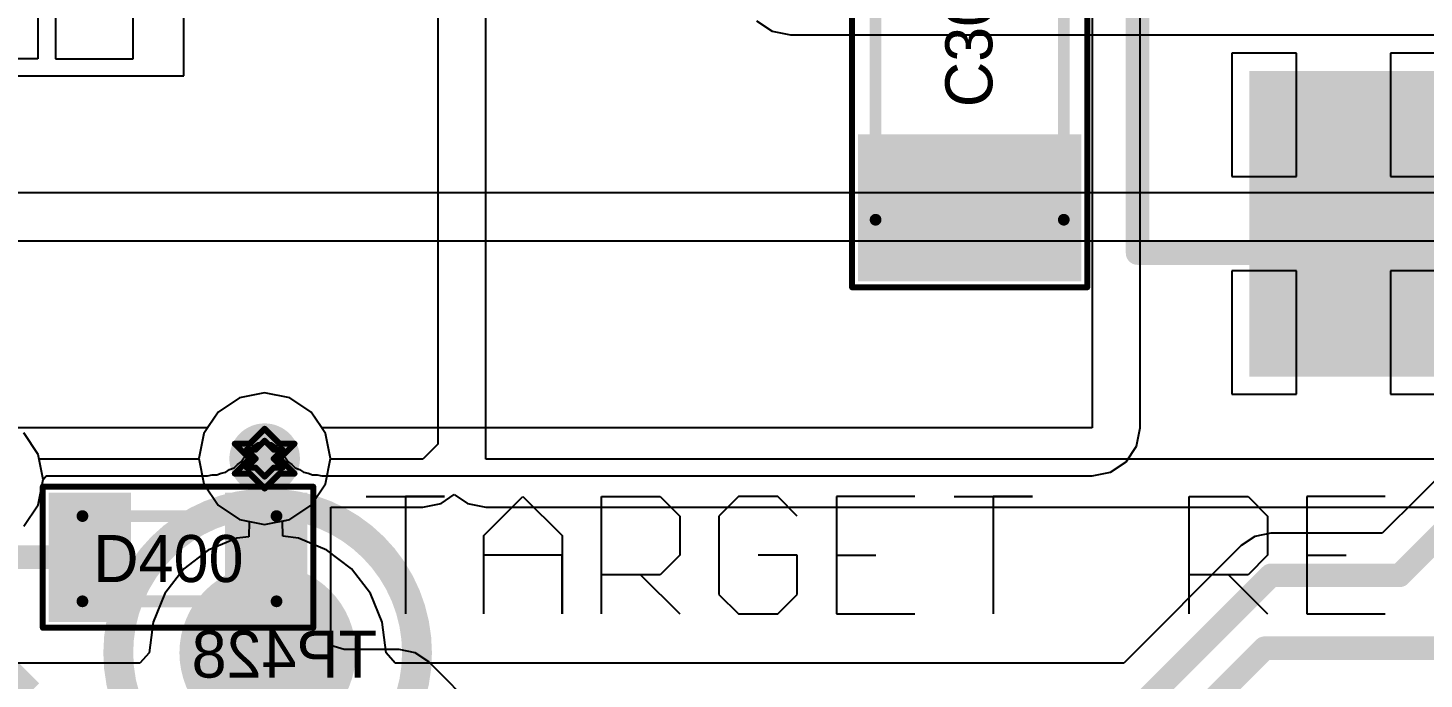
# Model space of a CAD drawing. Header units: millimetres. Extents: x 5 to 399, y 5 to 287.
# Drawn here: x 222.38 to 234.25, y 153.23 to 158.76 of the extents above; entities that cross this region are included whole.
import ezdxf

# ---------------------------------------------------------------- set-up
doc = ezdxf.new("R2010")
doc.units = ezdxf.units.MM
for name, color, linetype in [('BottomLayer', 5, 'Continuous'), ('BottomOverlay', 54, 'Continuous'), ('BottomPaste', 16, 'Continuous'), ('BottomSolder', 6, 'Continuous'), ('DrillDrawing', 1, 'Continuous'), ('DrillGuide', 244, 'Continuous'), ('Mechanical13', 56, 'Continuous'), ('MidLayer1', 16, 'Continuous'), ('MidLayer2', 76, 'Continuous'), ('MultiLayer', 9, 'Continuous'), ('TopLayer', 1, 'Continuous'), ('TopOverlay', 2, 'Continuous'), ('TopPaste', 8, 'Continuous'), ('TopSolder', 216, 'Continuous'), ('ViaHoleLayer', 16, 'Continuous')]:
    doc.layers.add(name, color=color, linetype=linetype)

# ---------------------------------------------------------------- blocks, each defined once
blk = doc.blocks.new('TP1_5MM_B_45')
at = {"layer": 'BottomLayer', "const_width": 0.7499985}
blk.add_lwpolyline([(-0.37499798, 0, 1), (0.37499798, 0, 1)], format="xyb", close=True, dxfattribs=at)
at = {"layer": 'BottomOverlay'}
for points, const_width in [([(1.27, 0, 1), (-1.27, 0, 1)], 0.254), ([(-1.3335, 0, 1), (-1.2065, 0, 1)], 0.127), ([(1.2065, 0, 1), (1.3335, 0, 1)], 0.127)]:
    blk.add_lwpolyline(points, format="xyb", close=True, dxfattribs=dict(at, const_width=const_width))
at = {"layer": 'BottomPaste', "const_width": 0.7499985}
blk.add_lwpolyline([(-0.37499798, 0, 1), (0.37499798, 0, 1)], format="xyb", close=True, dxfattribs=at)
at = {"layer": 'BottomSolder', "const_width": 0.7499985}
blk.add_lwpolyline([(-0.37499798, 0, 1), (0.37499798, 0, 1)], format="xyb", close=True, dxfattribs=at)
blk = doc.blocks.new('1206_C_66')
at = {"layer": 'Mechanical13', "const_width": 0.0999998}
for points in [[(1.60015936, 0.8002015999999998), (-1.59983424, 0.8002015999999998)], [(-1.59983424, -0.7998764799999999), (-1.59983424, 0.8002015999999998)], [(1.60015936, -0.7998764799999999), (1.60015936, 0.8002015999999998)], [(1.60015936, -0.7998764799999999), (-1.59983424, -0.7998764799999999)]]:
    blk.add_lwpolyline(points, dxfattribs=at)
at = {"layer": 'Mechanical13', "const_width": 0.0499999}
for points in [[(-1.62483292, 0.8002015999999998, 1), (-1.57483556, 0.8002015999999998, 1)], [(-1.62483292, 0.8002015999999998, 1), (-1.57483556, 0.8002015999999998, 1)], [(1.57516068, 0.8002015999999998, 1), (1.62515804, 0.8002015999999998, 1)], [(1.57516068, 0.8002015999999998, 1), (1.62515804, 0.8002015999999998, 1)], [(-1.62483292, -0.7998764799999999, 1), (-1.57483556, -0.7998764799999999, 1)], [(-1.62483292, -0.7998764799999999, 1), (-1.57483556, -0.7998764799999999, 1)], [(1.57516068, -0.7998764799999999, 1), (1.62515804, -0.7998764799999999, 1)], [(1.57516068, -0.7998764799999999, 1), (1.62515804, -0.7998764799999999, 1)]]:
    blk.add_lwpolyline(points, format="xyb", close=True, dxfattribs=at)
at = {"layer": 'TopLayer'}
for points in [[(-0.9249994199999999, -0.8999956600000001), (-0.9249994199999999, 0.90000074), (-2.07499966, -0.8999956600000001), (-2.07499966, 0.90000074)], [(2.07499966, -0.8999956600000001), (2.07499966, 0.90000074), (0.9249994199999999, -0.8999956600000001), (0.9249994199999999, 0.90000074)]]:
    blk.add_solid(points, dxfattribs=at)
at = {"layer": 'TopOverlay', "const_width": 0.0499999}
for points in [[(-2.20000068, -1.00000054), (-2.20000068, 1.00000054)], [(2.17499946, 1.00000054), (-2.20000068, 1.00000054)], [(2.17499946, -1.00000054), (2.17499946, 1.00000054)], [(2.17499946, -1.00000054), (-2.20000068, -1.00000054)]]:
    blk.add_lwpolyline(points, dxfattribs=at)
at = {"layer": 'TopOverlay', "const_width": 0.02499868}
for points in [[(-2.21250002, 1.00000054, 1), (-2.18750134, 1.00000054, 1)], [(-2.21250002, 1.00000054, 1), (-2.18750134, 1.00000054, 1)], [(2.16250012, 1.00000054, 1), (2.1874988, 1.00000054, 1)], [(2.16250012, 1.00000054, 1), (2.1874988, 1.00000054, 1)], [(-2.21250002, -1.00000054, 1), (-2.18750134, -1.00000054, 1)], [(-2.21250002, -1.00000054, 1), (-2.18750134, -1.00000054, 1)], [(2.16250012, -1.00000054, 1), (2.1874988, -1.00000054, 1)], [(2.16250012, -1.00000054, 1), (2.1874988, -1.00000054, 1)]]:
    blk.add_lwpolyline(points, format="xyb", close=True, dxfattribs=at)
at = {"layer": 'TopPaste'}
for points in [[(-0.9249994199999999, -0.8999956600000001), (-0.9249994199999999, 0.90000074), (-2.07499966, -0.8999956600000001), (-2.07499966, 0.90000074)], [(2.07499966, -0.8999956600000001), (2.07499966, 0.90000074), (0.9249994199999999, -0.8999956600000001), (0.9249994199999999, 0.90000074)]]:
    blk.add_solid(points, dxfattribs=at)
at = {"layer": 'TopSolder'}
for points in [[(-0.87499952, -0.94999556), (-0.87499952, 0.95000064), (-2.12499956, -0.94999556), (-2.12499956, 0.95000064)], [(2.12499956, -0.94999556), (2.12499956, 0.95000064), (0.87499952, -0.94999556), (0.87499952, 0.95000064)]]:
    blk.add_solid(points, dxfattribs=at)
blk = doc.blocks.new('ACM90V_214')
at = {"layer": 'TopLayer'}
for points in [[(-5.49999916, 1.00000054), (-2.99999908, 1.00000054), (-5.49999916, 2.49999754), (-2.99999908, 2.49999754)], [(2.99999908, 1.00000054), (5.49999916, 1.00000054), (2.99999908, 2.49999754), (5.49999916, 2.49999754)], [(-5.49999916, -2.49999754), (-2.99999908, -2.49999754), (-5.49999916, -1.00000054), (-2.99999908, -1.00000054)], [(2.99999908, -2.49999754), (5.49999916, -2.49999754), (2.99999908, -1.00000054), (5.49999916, -1.00000054)]]:
    blk.add_solid(points, dxfattribs=at)
at = {"layer": 'TopOverlay', "const_width": 0.1999996}
for points in [[(-4.50000116, -3.50000062), (-4.50000116, 3.50000062)], [(4.50000116, 3.50000062), (-4.50000116, 3.50000062)], [(4.50000116, -3.50000062), (4.50000116, 3.50000062)], [(4.50000116, -3.50000062), (-4.50000116, -3.50000062)]]:
    blk.add_lwpolyline(points, dxfattribs=at)
at = {"layer": 'TopOverlay'}
for points, const_width in [([(-4.55000106, 3.50000062, 1), (-4.45000126, 3.50000062, 1)], 0.0999998), ([(-4.55000106, 3.50000062, 1), (-4.45000126, 3.50000062, 1)], 0.0999998), ([(4.45000126, 3.50000062, 1), (4.55000106, 3.50000062, 1)], 0.0999998), ([(4.45000126, 3.50000062, 1), (4.55000106, 3.50000062, 1)], 0.0999998), ([(-3.00000162, 2.20000068, 1), (-3.40000082, 2.20000068, 1)], 0.3999992), ([(-3.50000062, 2.20000068, 1), (-3.300001019999999, 2.20000068, 1)], 0.1999996), ([(-3.10000142, 2.20000068, 1), (-2.90000182, 2.20000068, 1)], 0.1999996), ([(-4.55000106, -3.50000062, 1), (-4.45000126, -3.50000062, 1)], 0.0999998), ([(-4.55000106, -3.50000062, 1), (-4.45000126, -3.50000062, 1)], 0.0999998), ([(4.45000126, -3.50000062, 1), (4.55000106, -3.50000062, 1)], 0.0999998), ([(4.45000126, -3.50000062, 1), (4.55000106, -3.50000062, 1)], 0.0999998)]:
    blk.add_lwpolyline(points, format="xyb", close=True, dxfattribs=dict(at, const_width=const_width))
at = {"layer": 'TopPaste'}
for points in [[(-5.49999916, 1.00000054), (-2.99999908, 1.00000054), (-5.49999916, 2.49999754), (-2.99999908, 2.49999754)], [(2.99999908, 1.00000054), (5.49999916, 1.00000054), (2.99999908, 2.49999754), (5.49999916, 2.49999754)], [(-5.49999916, -2.49999754), (-2.99999908, -2.49999754), (-5.49999916, -1.00000054), (-2.99999908, -1.00000054)], [(2.99999908, -2.49999754), (5.49999916, -2.49999754), (2.99999908, -1.00000054), (5.49999916, -1.00000054)]]:
    blk.add_solid(points, dxfattribs=at)
at = {"layer": 'TopSolder'}
for points in [[(-5.549999059999999, 0.95000064), (-2.94999918, 0.95000064), (-5.549999059999999, 2.54999744), (-2.94999918, 2.54999744)], [(2.94999918, 0.95000064), (5.549999059999999, 0.95000064), (2.94999918, 2.54999744), (5.549999059999999, 2.54999744)], [(-5.549999059999999, -2.54999744), (-2.94999918, -2.54999744), (-5.549999059999999, -0.95000064), (-2.94999918, -0.95000064)], [(2.94999918, -2.54999744), (5.549999059999999, -2.54999744), (2.94999918, -0.95000064), (5.549999059999999, -0.95000064)]]:
    blk.add_solid(points, dxfattribs=at)
blk = doc.blocks.new('0603_LED_284')
at = {"layer": 'Mechanical13', "const_width": 0.0999998}
for points in [[(-0.81253076, -0.37500052), (-0.81253076, 0.35001708)], [(-0.81253076, 0.35001708), (0.8375345199999998, 0.35001708)], [(0.8375345199999998, -0.37500052), (0.8375345199999998, 0.35001708)], [(-0.81253076, -0.37500052), (0.8375345199999998, -0.37500052)]]:
    blk.add_lwpolyline(points, dxfattribs=at)
at = {"layer": 'Mechanical13', "const_width": 0.0499999}
for points in [[(-0.83752944, 0.35001708, 1), (-0.78753208, 0.35001708, 1)], [(-0.83752944, 0.35001708, 1), (-0.78753208, 0.35001708, 1)], [(0.81253584, 0.35001708, 1), (0.8625332, 0.35001708, 1)], [(0.81253584, 0.35001708, 1), (0.8625332, 0.35001708, 1)], [(-0.83752944, -0.37500052, 1), (-0.78753208, -0.37500052, 1)], [(-0.83752944, -0.37500052, 1), (-0.78753208, -0.37500052, 1)], [(0.81253584, -0.37500052, 1), (0.8625332, -0.37500052, 1)], [(0.81253584, -0.37500052, 1), (0.8625332, -0.37500052, 1)]]:
    blk.add_lwpolyline(points, format="xyb", close=True, dxfattribs=at)
at = {"layer": 'TopLayer'}
for points in [[(-0.4500016399999999, -0.49999646), (-0.4500016399999999, 0.50000154), (-1.05000044, -0.49999646), (-1.05000044, 0.50000154)], [(1.05000044, -0.49999646), (1.05000044, 0.50000154), (0.4500016399999999, -0.49999646), (0.4500016399999999, 0.50000154)]]:
    blk.add_solid(points, dxfattribs=at)
at = {"layer": 'TopOverlay', "const_width": 0.0499999}
for points in [[(-1.15000024, 0.5999987999999999), (1.15000024, 0.5999987999999999)], [(-1.15000024, -0.5999987999999999), (-1.15000024, 0.5999987999999999)], [(1.15000024, -0.5999987999999999), (1.15000024, 0.5999987999999999)], [(-1.15000024, -0.5999987999999999), (1.15000024, -0.5999987999999999)]]:
    blk.add_lwpolyline(points, dxfattribs=at)
at = {"layer": 'TopOverlay', "const_width": 0.02499868}
for points in [[(-1.16249958, 0.5999987999999999, 1), (-1.1375009, 0.5999987999999999, 1)], [(-1.16249958, 0.5999987999999999, 1), (-1.1375009, 0.5999987999999999, 1)], [(1.1375009, 0.5999987999999999, 1), (1.16249958, 0.5999987999999999, 1)], [(1.1375009, 0.5999987999999999, 1), (1.16249958, 0.5999987999999999, 1)], [(-1.16249958, -0.5999987999999999, 1), (-1.1375009, -0.5999987999999999, 1)], [(-1.16249958, -0.5999987999999999, 1), (-1.1375009, -0.5999987999999999, 1)], [(1.1375009, -0.5999987999999999, 1), (1.16249958, -0.5999987999999999, 1)], [(1.1375009, -0.5999987999999999, 1), (1.16249958, -0.5999987999999999, 1)]]:
    blk.add_lwpolyline(points, format="xyb", close=True, dxfattribs=at)
at = {"layer": 'TopPaste'}
for points in [[(-0.4500016399999999, -0.49999646), (-0.4500016399999999, 0.50000154), (-1.05000044, -0.49999646), (-1.05000044, 0.50000154)], [(1.05000044, -0.49999646), (1.05000044, 0.50000154), (0.4500016399999999, -0.49999646), (0.4500016399999999, 0.50000154)]]:
    blk.add_solid(points, dxfattribs=at)
at = {"layer": 'TopSolder'}
for points in [[(-0.40000174, -0.54999636), (-0.40000174, 0.55000144), (-1.10000034, -0.54999636), (-1.10000034, 0.55000144)], [(1.10000034, -0.54999636), (1.10000034, 0.55000144), (0.40000174, -0.54999636), (0.40000174, 0.55000144)]]:
    blk.add_solid(points, dxfattribs=at)
blk = doc.blocks.new('PQFN_8_MULTI_290')
at = {"layer": 'TopLayer'}
for p, q in [((2.66699746, 2.5859994), (-2.66700254, 2.58599686)), ((-2.66700254, 2.58599686), (-2.66699746, 1.77317654)), ((2.66699746, 1.7731994), (2.66699746, 2.5859994)), ((-2.66699746, 1.77317654), (-2.26059746, 1.77316638)), ((-2.26059746, 1.77316638), (-2.26063048, 1.44779238)), ((2.26059238, 1.77319686), (2.66699746, 1.7731994)), ((2.26059238, 1.44779746), (2.26059238, 1.77319686)), ((-2.26063048, 1.44779238), (-2.66700254, 1.4478)), ((-2.66700254, 1.4478), (-2.66700254, 0.78739746)), ((2.66699492, 1.4478), (2.26059238, 1.44779746)), ((2.66699238, 0.78739746), (2.66699492, 1.4478)), ((-2.66700254, 0.78739746), (-2.26057714, 0.78738222)), ((-2.26057714, 0.78738222), (-2.2604603, -0.50789332)), ((2.26059492, 0.78739492), (2.66699238, 0.78739746)), ((2.2606, -0.50800254), (2.26059492, 0.78739492)), ((-2.2604603, -0.50789332), (-2.61620254, -0.50788316)), ((-2.61620254, -0.50788316), (-2.61620254, -0.7620406399999999)), ((2.6162, -0.508), (2.2606, -0.50800254)), ((2.61619746, -0.7620025399999999), (2.6162, -0.508)), ((-2.61620254, -0.7620406399999999), (-2.26047046, -0.7620380999999999)), ((-2.26047046, -0.7620380999999999), (-2.26047046, -1.09217714)), ((2.26060508, -0.76200508), (2.61619746, -0.7620025399999999)), ((2.26060762, -1.09220508), (2.26060508, -0.76200508)), ((-2.26047046, -1.09217714), (-2.66700508, -1.0921746)), ((-2.66700508, -1.0921746), (-2.66700508, -1.75256952)), ((2.66696698, -1.09220508), (2.26060762, -1.09220508)), ((2.6669619, -1.75260254), (2.66696698, -1.09220508)), ((-2.66700508, -1.75256952), (-2.26046538, -1.75257206)), ((-2.26046538, -1.75257206), (-2.2604603, -2.03200254)), ((2.26052126, -2.03200254), (2.26052634, -1.75260762)), ((2.26052634, -1.75260762), (2.6669619, -1.75260254)), ((-2.2604603, -2.03200254), (2.26052126, -2.03200254))]:
    blk.add_line(p, q, dxfattribs=at)
for points in [[(-1.99999854, -1.74999904), (1.99999854, -1.74999904), (-1.99999854, 1.74999904), (1.99999854, 1.74999904)], [(-2.23000062, -4.10480002), (-1.57999938, -4.10480002), (-2.23000062, -2.85479998), (-1.57999938, -2.85479998)], [(-0.9600006199999999, -4.10480002), (-0.30999938, -4.10480002), (-0.9600006199999999, -2.85479998), (-0.30999938, -2.85479998)], [(0.30999938, -4.10480002), (0.9600006199999999, -4.10480002), (0.30999938, -2.85479998), (0.9600006199999999, -2.85479998)], [(2.23000062, -2.85479998), (1.57999938, -2.85479998), (2.23000062, -4.10480002), (1.57999938, -4.10480002)]]:
    blk.add_solid(points, dxfattribs=at)
at = {"layer": 'TopOverlay', "const_width": 0.127}
for points in [[(-2.4384, -2.2098), (-2.4384, -2.667)], [(2.4384, -2.2098), (2.4384, -2.667)], [(-1.9812, -2.667), (-2.4384, -2.667)], [(2.4384, -2.667), (1.9812, -2.667)]]:
    blk.add_lwpolyline(points, dxfattribs=at)
at = {"layer": 'TopOverlay', "const_width": 0.0635}
for points in [[(-2.47015, -2.2098, 1), (-2.40665, -2.2098, 1)], [(2.40665, -2.2098, 1), (2.47015, -2.2098, 1)], [(-2.47015, -2.667, 1), (-2.40665, -2.667, 1)], [(-2.47015, -2.667, 1), (-2.40665, -2.667, 1)], [(-2.01295, -2.667, 1), (-1.94945, -2.667, 1)], [(1.94945, -2.667, 1), (2.01295, -2.667, 1)], [(2.40665, -2.667, 1), (2.47015, -2.667, 1)], [(2.40665, -2.667, 1), (2.47015, -2.667, 1)]]:
    blk.add_lwpolyline(points, format="xyb", close=True, dxfattribs=at)
at = {"layer": 'TopPaste'}
for p, q in [((-1.57500066, 2.44200426), (-2.2352, 2.44200426)), ((-2.2352, 2.44200426), (-2.2352, 1.59200342)), ((-1.57500066, 1.59200342), (-1.57500066, 2.44200426)), ((-1.42499842, 1.59200342), (-1.42499842, 2.44200426)), ((-1.42499842, 2.44200426), (-0.57499758, 2.44200426)), ((-0.57499758, 2.44200426), (-0.57499758, 1.59200342)), ((-0.4250004199999999, 1.5750032), (-0.4250004199999999, 2.42500404)), ((-0.4250004199999999, 2.42500404), (0.4250004199999999, 2.42500404)), ((0.4250004199999999, 2.42500404), (0.4250004199999999, 1.5750032)), ((0.57500012, 1.59440372), (0.57500012, 2.44440456)), ((0.57500012, 2.44440456), (1.42500096, 2.44440456)), ((1.42500096, 2.44440456), (1.42500096, 1.59440372)), ((1.57500066, 1.59440372), (1.57500066, 2.44440456)), ((1.57500066, 2.44440456), (2.2352, 2.44440456)), ((2.2352, 2.44440456), (2.2352, 1.59440372)), ((-2.2352, 1.59200342), (-1.57500066, 1.59200342)), ((-0.57499758, 1.59200342), (-1.42499842, 1.59200342)), ((0.4250004199999999, 1.5750032), (-0.4250004199999999, 1.5750032)), ((1.42500096, 1.59440372), (0.57500012, 1.59440372)), ((2.2352, 1.59440372), (1.57500066, 1.59440372)), ((-1.57500066, 1.47440396), (-2.2352, 1.47440396)), ((-2.2352, 1.47440396), (-2.2352, 0.62440312)), ((-1.57500066, 0.62440312), (-1.57500066, 1.47440396)), ((-1.4250035, 1.42500096), (-0.5750026599999999, 1.42500096)), ((-1.4250035, 0.57500012), (-1.4250035, 1.42500096)), ((-0.5750026599999999, 1.42500096), (-0.5750026599999999, 0.57500012)), ((-0.42500296, 1.44440148), (0.4249978799999999, 1.44440148)), ((-0.42500296, 0.59440064), (-0.42500296, 1.44440148)), ((0.4249978799999999, 1.44440148), (0.4249978799999999, 0.59440064)), ((0.57499758, 1.44440148), (1.42499842, 1.44440148)), ((0.57499758, 0.59440064), (0.57499758, 1.44440148)), ((1.42499842, 1.44440148), (1.42499842, 0.59440064)), ((1.57500066, 0.5750026599999999), (1.57500066, 1.4250035)), ((1.57500066, 1.4250035), (2.2352, 1.4250035)), ((2.2352, 1.4250035), (2.2352, 0.5750026599999999)), ((-2.2352, 0.62440312), (-1.57500066, 0.62440312)), ((0.4249978799999999, 0.59440064), (-0.42500296, 0.59440064)), ((1.42499842, 0.59440064), (0.57499758, 0.59440064)), ((-0.5750026599999999, 0.57500012), (-1.4250035, 0.57500012)), ((2.2352, 0.5750026599999999), (1.57500066, 0.5750026599999999)), ((-1.57500066, 0.42500296), (-2.2352, 0.42500296)), ((-2.2352, 0.42500296), (-2.2352, -0.4249978799999999)), ((-1.57500066, -0.4249978799999999), (-1.57500066, 0.42500296)), ((-1.4250035, 0.4250004199999999), (-0.5750026599999999, 0.4250004199999999)), ((-1.4250035, -0.4250004199999999), (-1.4250035, 0.4250004199999999)), ((-0.5750026599999999, 0.4250004199999999), (-0.5750026599999999, -0.4250004199999999)), ((-0.42500296, 0.4250004199999999), (0.4249978799999999, 0.4250004199999999)), ((-0.42500296, -0.4250004199999999), (-0.42500296, 0.4250004199999999)), ((0.4249978799999999, 0.4250004199999999), (0.4249978799999999, -0.4250004199999999)), ((0.57499758, 0.4250004199999999), (1.42499842, 0.4250004199999999)), ((0.57499758, -0.4250004199999999), (0.57499758, 0.4250004199999999)), ((1.42499842, 0.4250004199999999), (1.42499842, -0.4250004199999999)), ((1.57500066, -0.4249978799999999), (1.57500066, 0.42500296)), ((1.57500066, 0.42500296), (2.2352, 0.42500296)), ((2.2352, 0.42500296), (2.2352, -0.4249978799999999)), ((-2.2352, -0.4249978799999999), (-1.57500066, -0.4249978799999999)), ((-0.5750026599999999, -0.4250004199999999), (-1.4250035, -0.4250004199999999)), ((0.4249978799999999, -0.4250004199999999), (-0.42500296, -0.4250004199999999)), ((1.42499842, -0.4250004199999999), (0.57499758, -0.4250004199999999)), ((2.2352, -0.4249978799999999), (1.57500066, -0.4249978799999999)), ((-1.57500066, -0.57499504), (-2.2352, -0.57499504)), ((-2.2352, -0.57499504), (-2.2352, -1.42499588)), ((-1.57500066, -1.42499588), (-1.57500066, -0.57499504)), ((-1.4250035, -0.57500012), (-0.5750026599999999, -0.57500012)), ((-1.4250035, -1.42500096), (-1.4250035, -0.57500012)), ((-0.5750026599999999, -0.57500012), (-0.5750026599999999, -1.42500096)), ((-0.42500296, -0.57500012), (0.4249978799999999, -0.57500012)), ((-0.42500296, -1.42500096), (-0.42500296, -0.57500012)), ((0.4249978799999999, -0.57500012), (0.4249978799999999, -1.42500096)), ((0.57499758, -0.57500012), (1.42499842, -0.57500012)), ((0.57499758, -1.42500096), (0.57499758, -0.57500012)), ((1.42499842, -0.57500012), (1.42499842, -1.42500096)), ((1.57500066, -1.42499588), (1.57500066, -0.57499504)), ((1.57500066, -0.57499504), (2.2352, -0.57499504)), ((2.2352, -0.57499504), (2.2352, -1.42499588)), ((-2.2352, -1.42499588), (-1.57500066, -1.42499588)), ((-0.5750026599999999, -1.42500096), (-1.4250035, -1.42500096)), ((0.4249978799999999, -1.42500096), (-0.42500296, -1.42500096)), ((1.42499842, -1.42500096), (0.57499758, -1.42500096)), ((2.2352, -1.42499588), (1.57500066, -1.42499588)), ((-1.57500066, -1.57499812), (-2.2352, -1.57499812)), ((-2.2352, -1.57499812), (-2.2352, -2.0066)), ((-1.57500066, -2.0066), (-1.57500066, -1.57499812)), ((-0.5750026599999999, -1.57499812), (-1.4250035, -1.57499812)), ((-1.4250035, -1.57499812), (-1.4250035, -2.0066)), ((-0.5750026599999999, -2.0066), (-0.5750026599999999, -1.57499812)), ((0.4249978799999999, -1.57499812), (-0.42500296, -1.57499812)), ((-0.42500296, -1.57499812), (-0.42500296, -2.0066)), ((0.4249978799999999, -2.0066), (0.4249978799999999, -1.57499812)), ((1.42499842, -1.57499812), (0.57499758, -1.57499812)), ((0.57499758, -1.57499812), (0.57499758, -2.0066)), ((1.42499842, -2.0066), (1.42499842, -1.57499812)), ((1.57500066, -2.0066), (1.57500066, -1.57499812)), ((1.57500066, -1.57499812), (2.2352, -1.57499812)), ((2.2352, -1.57499812), (2.2352, -2.0066)), ((-2.2352, -2.0066), (-1.57500066, -2.0066)), ((-1.4250035, -2.0066), (-0.5750026599999999, -2.0066)), ((-0.42500296, -2.0066), (0.4249978799999999, -2.0066)), ((0.57499758, -2.0066), (1.42499842, -2.0066)), ((2.2352, -2.0066), (1.57500066, -2.0066))]:
    blk.add_line(p, q, dxfattribs=at)
for points in [[(-2.20000068, -4.074800079999999), (-1.60999932, -4.074800079999999), (-2.20000068, -2.88479992), (-1.60999932, -2.88479992)], [(-0.9300006799999999, -4.074800079999999), (-0.33999932, -4.074800079999999), (-0.9300006799999999, -2.88479992), (-0.33999932, -2.88479992)], [(0.33999932, -4.074800079999999), (0.9300006799999999, -4.074800079999999), (0.33999932, -2.88479992), (0.9300006799999999, -2.88479992)], [(2.20000068, -2.88479992), (1.60999932, -2.88479992), (2.20000068, -4.074800079999999), (1.60999932, -4.074800079999999)]]:
    blk.add_solid(points, dxfattribs=at)
at = {"layer": 'TopSolder'}
for points in [[(-1.99999854, -1.74999904), (1.99999854, -1.74999904), (-1.99999854, 1.74999904), (1.99999854, 1.74999904)], [(-2.28000052, -4.154799919999999), (-1.52999948, -4.154799919999999), (-2.28000052, -2.80480008), (-1.52999948, -2.80480008)], [(-1.01000052, -4.154799919999999), (-0.25999948, -4.154799919999999), (-1.01000052, -2.80480008), (-0.25999948, -2.80480008)], [(0.25999948, -4.154799919999999), (1.01000052, -4.154799919999999), (0.25999948, -2.80480008), (1.01000052, -2.80480008)], [(2.28000052, -2.80480008), (1.52999948, -2.80480008), (2.28000052, -4.154799919999999), (1.52999948, -4.154799919999999)]]:
    blk.add_solid(points, dxfattribs=at)

msp = doc.modelspace()

# ---------------------------------------------------------------- linework, layer by layer
at = {"layer": 'BottomLayer'}
for p, q in [((239.17679622, 157.36118896), (211.92403132, 157.36119404)), ((211.92403132, 156.95335894), (234.71240078, 156.95335386)), ((224.39399876, 155.66137016), (224.17939924, 155.61868292)), ((224.60859828, 155.61868292), (224.39399876, 155.66137016)), ((224.17939924, 155.61868292), (223.99747174, 155.4971236)), ((224.79052578, 155.4971236), (224.60859828, 155.61868292)), ((223.99747174, 155.4971236), (223.87591242, 155.3151961)), ((224.9120851, 155.3151961), (224.79052578, 155.4971236)), ((222.46745448, 155.13740118), (222.34589516, 155.31932868)), ((223.87591242, 155.3151961), (223.83322518, 155.10059658)), ((224.95477234, 155.10059658), (224.9120851, 155.3151961)), ((234.71239824, 155.28106866), (233.89692616, 154.46559658)), ((222.51014172, 154.92280166), (222.46745448, 155.13740118)), ((223.83322518, 155.10059658), (223.87591242, 154.88599706)), ((224.9120851, 154.88599706), (224.95477234, 155.10059658)), ((222.46745448, 154.70820214), (222.51014172, 154.92280166)), ((223.87591242, 154.88599706), (223.99747174, 154.70406956)), ((224.79052578, 154.70406956), (224.9120851, 154.88599706)), ((222.34589516, 154.52627464), (222.46745448, 154.70820214)), ((223.99747174, 154.70406956), (224.17939924, 154.58251024)), ((224.60859828, 154.58251024), (224.79052578, 154.70406956)), ((224.17939924, 154.58251024), (224.26346054, 154.56578942)), ((224.26346054, 154.56578942), (224.25924922, 154.43713842)), ((224.54477062, 154.56981278), (224.60859828, 154.58251024)), ((224.54898194, 154.44116178), (224.54477062, 154.56981278)), ((224.6804498, 154.42385422), (224.54898194, 154.44116178)), ((232.81384476, 154.43843128), (232.69807156, 154.36107558)), ((232.95040786, 154.46559658), (232.81384476, 154.43843128)), ((233.89692616, 154.46559658), (232.95040786, 154.46559658)), ((223.9150843, 154.32309242), (223.70619216, 154.16280318)), ((224.15834772, 154.42385422), (223.9150843, 154.32309242)), ((224.25924922, 154.43713842), (224.15834772, 154.42385422)), ((224.92371322, 154.32309242), (224.6804498, 154.42385422)), ((225.13260536, 154.16280318), (224.92371322, 154.32309242)), ((232.69807156, 154.36107558), (231.69879238, 153.3617964)), ((223.70619216, 154.16280318), (223.54590292, 153.9539085)), ((225.2928946, 153.9539085), (225.13260536, 154.16280318)), ((223.54590292, 153.9539085), (223.44514112, 153.71064762)), ((225.3936564, 153.71064762), (225.2928946, 153.9539085)), ((223.44514112, 153.71064762), (223.41077238, 153.44959912)), ((225.42802514, 153.44959912), (225.3936564, 153.71064762)), ((223.41077238, 153.44959912), (223.33376974, 153.36179386)), ((225.50502778, 153.36179386), (225.42802514, 153.44959912)), ((223.33376974, 153.36179386), (221.56472324, 153.36179386)), ((231.69879238, 153.3617964), (225.50502778, 153.36179386))]:
    msp.add_line(p, q, dxfattribs=at)
for points, const_width in [([(224.24399906, 155.10059658, 1), (224.54399846, 155.10059658, 1)], 0.2999994), ([(232.90040796, 154.10873928, 1), (233.00040776, 154.10873928, 1)], 0.0999998), ([(232.90040796, 154.10873928, 1), (233.00040776, 154.10873928, 1)], 0.0999998), ([(233.99474156, 154.10873928, 1), (234.09474136, 154.10873928, 1)], 0.0999998), ([(233.99474156, 154.10873928, 1), (234.09474136, 154.10873928, 1)], 0.0999998), ([(224.36939886, 153.44959658, 1), (224.46939866, 153.44959658, 1)], 0.0999998), ([(232.84614848, 153.4887964, 1), (232.94614828, 153.4887964, 1)], 0.0999998), ([(232.84614848, 153.4887964, 1), (232.94614828, 153.4887964, 1)], 0.0999998)]:
    msp.add_lwpolyline(points, format="xyb", close=True, dxfattribs=dict(at, const_width=const_width))
at = {"layer": 'BottomLayer', "const_width": 0.1999996}
for points in [[(234.04474146, 154.10873928), (235.18899876, 155.25299658)], [(231.05286276, 152.21119418), (232.95040786, 154.10873928)], [(232.95040786, 154.10873928), (234.04474146, 154.10873928)], [(223.53039876, 152.56059658), (224.41939876, 153.44959658)], [(231.21854696, 151.81119498), (232.89614838, 153.4887964)], [(232.89614838, 153.4887964), (236.09548666, 153.4887964)]]:
    msp.add_lwpolyline(points, dxfattribs=at)
at = {"layer": 'DrillDrawing', "const_width": 0.0508}
for points in [[(224.26699876, 155.22759658), (224.39399876, 155.35459658)], [(224.31779876, 155.17679658), (224.39399876, 155.25299658)], [(224.39399876, 155.35459658), (224.52099876, 155.22759658)], [(224.39399876, 155.25299658), (224.47019876, 155.17679658)], [(224.13999876, 155.22759658), (224.26699876, 155.10059658)], [(224.13999876, 155.22759658), (224.26699876, 155.22759658)], [(224.24159876, 155.17679658), (224.31779876, 155.10059658)], [(224.24159876, 155.17679658), (224.31779876, 155.17679658)], [(224.47019876, 155.17679658), (224.54639876, 155.17679658)], [(224.47019876, 155.10059658), (224.54639876, 155.17679658)], [(224.52099876, 155.22759658), (224.64799876, 155.22759658)], [(224.52099876, 155.10059658), (224.64799876, 155.22759658)], [(224.13999876, 154.97359658), (224.26699876, 155.10059658)], [(224.24159876, 155.02439658), (224.31779876, 155.10059658)], [(224.24159876, 155.02439658), (224.31779876, 155.02439658)], [(224.31779876, 155.02439658), (224.39399876, 154.94819658)], [(224.39399876, 154.94819658), (224.47019876, 155.02439658)], [(224.47019876, 155.10059658), (224.54639876, 155.02439658)], [(224.47019876, 155.02439658), (224.54639876, 155.02439658)], [(224.52099876, 155.10059658), (224.64799876, 154.97359658)], [(224.13999876, 154.97359658), (224.26699876, 154.97359658)], [(224.26699876, 154.97359658), (224.39399876, 154.84659658)], [(224.39399876, 154.84659658), (224.52099876, 154.97359658)], [(224.52099876, 154.97359658), (224.64799876, 154.97359658)]]:
    msp.add_lwpolyline(points, dxfattribs=at)
at = {"layer": 'DrillDrawing', "const_width": 0.0254}
for points in [[(224.38129876, 155.35459658, 1), (224.40669876, 155.35459658, 1)], [(224.38129876, 155.35459658, 1), (224.40669876, 155.35459658, 1)], [(224.38129876, 155.25299658, 1), (224.40669876, 155.25299658, 1)], [(224.38129876, 155.25299658, 1), (224.40669876, 155.25299658, 1)], [(224.12729876, 155.22759658, 1), (224.15269876, 155.22759658, 1)], [(224.12729876, 155.22759658, 1), (224.15269876, 155.22759658, 1)], [(224.22889876, 155.17679658, 1), (224.25429876, 155.17679658, 1)], [(224.22889876, 155.17679658, 1), (224.25429876, 155.17679658, 1)], [(224.25429876, 155.22759658, 1), (224.27969876, 155.22759658, 1)], [(224.25429876, 155.22759658, 1), (224.27969876, 155.22759658, 1)], [(224.30509876, 155.17679658, 1), (224.33049876, 155.17679658, 1)], [(224.30509876, 155.17679658, 1), (224.33049876, 155.17679658, 1)], [(224.45749876, 155.17679658, 1), (224.48289876, 155.17679658, 1)], [(224.45749876, 155.17679658, 1), (224.48289876, 155.17679658, 1)], [(224.50829876, 155.22759658, 1), (224.53369876, 155.22759658, 1)], [(224.50829876, 155.22759658, 1), (224.53369876, 155.22759658, 1)], [(224.53369876, 155.17679658, 1), (224.55909876, 155.17679658, 1)], [(224.53369876, 155.17679658, 1), (224.55909876, 155.17679658, 1)], [(224.63529876, 155.22759658, 1), (224.66069876, 155.22759658, 1)], [(224.63529876, 155.22759658, 1), (224.66069876, 155.22759658, 1)], [(224.22889876, 155.02439658, 1), (224.25429876, 155.02439658, 1)], [(224.22889876, 155.02439658, 1), (224.25429876, 155.02439658, 1)], [(224.25429876, 155.10059658, 1), (224.27969876, 155.10059658, 1)], [(224.25429876, 155.10059658, 1), (224.27969876, 155.10059658, 1)], [(224.30509876, 155.10059658, 1), (224.33049876, 155.10059658, 1)], [(224.30509876, 155.10059658, 1), (224.33049876, 155.10059658, 1)], [(224.30509876, 155.02439658, 1), (224.33049876, 155.02439658, 1)], [(224.30509876, 155.02439658, 1), (224.33049876, 155.02439658, 1)], [(224.45749876, 155.10059658, 1), (224.48289876, 155.10059658, 1)], [(224.45749876, 155.10059658, 1), (224.48289876, 155.10059658, 1)], [(224.45749876, 155.02439658, 1), (224.48289876, 155.02439658, 1)], [(224.45749876, 155.02439658, 1), (224.48289876, 155.02439658, 1)], [(224.50829876, 155.10059658, 1), (224.53369876, 155.10059658, 1)], [(224.50829876, 155.10059658, 1), (224.53369876, 155.10059658, 1)], [(224.53369876, 155.02439658, 1), (224.55909876, 155.02439658, 1)], [(224.53369876, 155.02439658, 1), (224.55909876, 155.02439658, 1)], [(224.12729876, 154.97359658, 1), (224.15269876, 154.97359658, 1)], [(224.12729876, 154.97359658, 1), (224.15269876, 154.97359658, 1)], [(224.25429876, 154.97359658, 1), (224.27969876, 154.97359658, 1)], [(224.25429876, 154.97359658, 1), (224.27969876, 154.97359658, 1)], [(224.38129876, 154.94819658, 1), (224.40669876, 154.94819658, 1)], [(224.38129876, 154.94819658, 1), (224.40669876, 154.94819658, 1)], [(224.50829876, 154.97359658, 1), (224.53369876, 154.97359658, 1)], [(224.50829876, 154.97359658, 1), (224.53369876, 154.97359658, 1)], [(224.63529876, 154.97359658, 1), (224.66069876, 154.97359658, 1)], [(224.63529876, 154.97359658, 1), (224.66069876, 154.97359658, 1)], [(224.38129876, 154.84659658, 1), (224.40669876, 154.84659658, 1)], [(224.38129876, 154.84659658, 1), (224.40669876, 154.84659658, 1)]]:
    msp.add_lwpolyline(points, format="xyb", close=True, dxfattribs=at)
at = {"layer": 'DrillGuide', "const_width": 0.12499848}
msp.add_lwpolyline([(224.33149952, 155.10059658, 1), (224.456498, 155.10059658, 1)], format="xyb", close=True, dxfattribs=at)
at = {"layer": 'MidLayer1'}
for p, q in [((231.42979876, 159.60699854), (231.42979876, 155.36178986)), ((231.83763386, 155.36178986), (231.83763386, 159.60699854)), ((224.39399876, 155.66137016), (224.17939924, 155.61868292)), ((224.60859828, 155.61868292), (224.39399876, 155.66137016)), ((224.17939924, 155.61868292), (223.99747174, 155.4971236)), ((224.79052578, 155.4971236), (224.60859828, 155.61868292)), ((223.99747174, 155.4971236), (223.9070452, 155.36178986)), ((224.88095232, 155.36178986), (224.79052578, 155.4971236)), ((223.9070452, 155.36178986), (222.2823469, 155.36178986)), ((231.42979876, 155.36178986), (224.88095232, 155.36178986)), ((231.80658998, 155.20571702), (231.83763386, 155.36178986)), ((224.2461479, 155.1352117), (224.29150214, 155.20309066)), ((224.29150214, 155.20309066), (224.3385277, 155.23451046)), ((224.3385277, 155.23451046), (224.39399876, 155.24554422)), ((224.39399876, 155.24554422), (224.44947236, 155.23451046)), ((224.44947236, 155.23451046), (224.49649284, 155.20309066)), ((224.49649284, 155.20309066), (224.54184962, 155.13520916)), ((231.71818274, 155.07340588), (231.80658998, 155.20571702)), ((224.13362844, 155.02268716), (224.16202818, 155.0510869)), ((224.16202818, 155.0510869), (224.19542918, 155.07340588)), ((224.19542918, 155.07340588), (224.21775324, 155.1068145)), ((224.21775324, 155.1068145), (224.2461479, 155.1352117)), ((224.54184962, 155.13520916), (224.57024936, 155.10680942)), ((224.57024936, 155.10680942), (224.59256834, 155.07340588)), ((224.59256834, 155.07340588), (224.6259668, 155.05108944)), ((224.6259668, 155.05108944), (224.65436908, 155.02268716)), ((231.5858716, 154.98499864), (231.71818274, 155.07340588)), ((222.46745448, 154.70820214), (222.51014172, 154.92279912)), ((222.51014172, 154.92279912), (222.53570936, 154.95395476)), ((222.53570936, 154.95395476), (223.9070452, 154.95395476)), ((223.9070452, 154.95395476), (223.9464406, 154.96179066)), ((223.9464406, 154.96179066), (223.9866107, 154.96179066)), ((223.9866107, 154.96179066), (224.02372264, 154.97716274)), ((224.02372264, 154.97716274), (224.06311804, 154.98499864)), ((224.06311804, 154.98499864), (224.0965165, 155.00731508)), ((224.0965165, 155.00731508), (224.13362844, 155.02268716)), ((224.65436908, 155.02268716), (224.69148102, 155.00731508)), ((224.69148102, 155.00731508), (224.72487948, 154.98499864)), ((224.72487948, 154.98499864), (224.76427488, 154.97716274)), ((224.76427488, 154.97716274), (224.80138682, 154.96179066)), ((224.80138682, 154.96179066), (224.84155692, 154.96179066)), ((224.84155692, 154.96179066), (224.88095232, 154.95395476)), ((224.88095232, 154.95395476), (231.42979876, 154.95395476)), ((231.42979876, 154.95395476), (231.5858716, 154.98499864)), ((222.34589516, 154.52627464), (222.46745448, 154.70820214))]:
    msp.add_line(p, q, dxfattribs=at)
at = {"layer": 'MidLayer1', "const_width": 0.2999994}
msp.add_lwpolyline([(224.24399906, 155.10059658, 1), (224.54399846, 155.10059658, 1)], format="xyb", close=True, dxfattribs=at)
at = {"layer": 'MidLayer2'}
for p, q in [((224.39399876, 155.66137016), (224.17939924, 155.61868292)), ((224.60859828, 155.61868292), (224.39399876, 155.66137016)), ((224.17939924, 155.61868292), (223.99747174, 155.4971236)), ((224.79052578, 155.4971236), (224.60859828, 155.61868292)), ((223.99747174, 155.4971236), (223.87591242, 155.3151961)), ((224.9120851, 155.3151961), (224.79052578, 155.4971236)), ((222.46745448, 155.13740118), (222.34589516, 155.31932868)), ((223.87591242, 155.3151961), (223.83322518, 155.10059658)), ((224.95477234, 155.10059658), (224.9120851, 155.3151961)), ((222.51014172, 154.92280166), (222.46745448, 155.13740118)), ((223.83322518, 155.10059658), (223.87591242, 154.88599706)), ((224.9120851, 154.88599706), (224.95477234, 155.10059658)), ((222.46745448, 154.70820214), (222.51014172, 154.92280166)), ((223.87591242, 154.88599706), (223.99747174, 154.70406956)), ((224.79052578, 154.70406956), (224.9120851, 154.88599706)), ((222.34589516, 154.52627464), (222.46745448, 154.70820214)), ((223.99747174, 154.70406956), (224.17939924, 154.58251024)), ((224.60859828, 154.58251024), (224.79052578, 154.70406956)), ((224.17939924, 154.58251024), (224.39399876, 154.539823)), ((224.39399876, 154.539823), (224.60859828, 154.58251024))]:
    msp.add_line(p, q, dxfattribs=at)
at = {"layer": 'MidLayer2', "const_width": 0.2999994}
msp.add_lwpolyline([(224.24399906, 155.10059658, 1), (224.54399846, 155.10059658, 1)], format="xyb", close=True, dxfattribs=at)
at = {"layer": 'MultiLayer', "const_width": 0.2999994}
msp.add_lwpolyline([(224.24399906, 155.10059658, 1), (224.54399846, 155.10059658, 1)], format="xyb", close=True, dxfattribs=at)
at = {"layer": 'TopLayer'}
for p, q in [((226.27359876, 155.0967942), (226.27359876, 162.89002728)), ((225.86576366, 162.72109696), (225.86576366, 155.22379166)), ((228.57601224, 158.82540752), (228.70832338, 158.73700028)), ((228.70832338, 158.73700028), (228.86439622, 158.7059564)), ((228.86439622, 158.7059564), (234.8045596, 158.70595894)), ((233.16600306, 158.5489971), (232.61600162, 158.5489971)), ((232.61600162, 158.5489971), (232.61600162, 157.49900428)), ((233.16600306, 157.49900428), (233.16600306, 158.5489971)), ((234.51599782, 158.5489971), (233.96600146, 158.5489971)), ((233.96600146, 158.5489971), (233.96600146, 157.49900428)), ((232.61600162, 157.49900428), (233.16600306, 157.49900428)), ((233.96600146, 157.49900428), (234.51599782, 157.49900428)), ((233.16600306, 156.69900588), (232.61600162, 156.69900588)), ((232.61600162, 156.69900588), (232.61600162, 155.64899782)), ((233.16600306, 155.64899782), (233.16600306, 156.69900588)), ((234.51599782, 156.69900588), (233.96600146, 156.69900588)), ((233.96600146, 156.69900588), (233.96600146, 155.64899782)), ((224.39399876, 155.66137016), (224.17939924, 155.61868292)), ((224.60859828, 155.61868292), (224.39399876, 155.66137016)), ((232.61600162, 155.64899782), (233.16600306, 155.64899782)), ((233.96600146, 155.64899782), (234.51599782, 155.64899782)), ((224.17939924, 155.61868292), (223.99747174, 155.4971236)), ((224.79052578, 155.4971236), (224.60859828, 155.61868292)), ((223.99747174, 155.4971236), (223.87591242, 155.3151961)), ((224.9120851, 155.3151961), (224.79052578, 155.4971236)), ((222.46745448, 155.13740118), (222.34589516, 155.31932868)), ((223.87591242, 155.3151961), (223.83322518, 155.10059912)), ((224.95477234, 155.10059912), (224.9120851, 155.3151961)), ((225.86576366, 155.22379166), (225.73876366, 155.09678912)), ((222.47553168, 155.09678912), (222.46745448, 155.13740118)), ((223.83009844, 155.09678912), (222.47553168, 155.09678912)), ((223.83322518, 155.10059912), (223.83009844, 155.09678912)), ((224.95789908, 155.09678912), (224.95477234, 155.10059912)), ((225.73876366, 155.09678912), (224.95789908, 155.09678912)), ((234.80456468, 155.0967942), (226.27359876, 155.0967942)), ((225.8948365, 154.7199979), (226.00618502, 154.79439958)), ((226.00618502, 154.79439958), (226.11752592, 154.72000298)), ((224.9573987, 154.68854254), (224.95790162, 154.68895402)), ((224.9573987, 153.51240316), (224.9573987, 154.68854254)), ((224.95790162, 154.68895402), (225.73876366, 154.68895402)), ((225.73876366, 154.68895402), (225.8948365, 154.7199979)), ((226.11752592, 154.72000298), (226.27359876, 154.6889591)), ((226.27359876, 154.6889591), (234.80456468, 154.6889591)), ((225.06942794, 153.47625388), (224.9573987, 153.51240316)), ((225.53699876, 153.47625388), (225.06942794, 153.47625388)), ((225.67356186, 153.44908858), (225.53699876, 153.47625388)), ((225.78933506, 153.37173288), (225.67356186, 153.44908858)), ((226.34813506, 152.81293288), (225.78933506, 153.37173288))]:
    msp.add_line(p, q, dxfattribs=at)
for points, const_width in [([(224.24399906, 155.10059658, 1), (224.54399846, 155.10059658, 1)], 0.2999994), ([(224.34399886, 155.10059658, 1), (224.44399866, 155.10059658, 1)], 0.0999998), ([(222.85739782, 154.26239912, 1), (222.95739762, 154.26239912, 1)], 0.0999998), ([(224.34399886, 154.27580524, 1), (224.44399866, 154.27580524, 1)], 0.0999998), ([(224.34399886, 154.27580524, 1), (224.44399866, 154.27580524, 1)], 0.0999998), ([(224.3573999, 154.26239912, 1), (224.4573997, 154.26239912, 1)], 0.0999998), ([(224.35740244, 154.26240166, 1), (224.45740224, 154.26240166, 1)], 0.0999998), ([(224.35740244, 154.26240166, 1), (224.45740224, 154.26240166, 1)], 0.0999998)]:
    msp.add_lwpolyline(points, format="xyb", close=True, dxfattribs=dict(at, const_width=const_width))
at = {"layer": 'TopLayer', "const_width": 0.1999996}
for points in [[(224.39399876, 154.27580524), (224.39399876, 155.10059658)], [(221.94937322, 154.26239912), (222.90739772, 154.26239912)], [(224.39399876, 154.27580524), (224.40740234, 154.26240166)], [(224.4073998, 154.26239912), (224.40740234, 154.26240166)], [(221.89839796, 153.62739658), (222.40639796, 153.11939658)]]:
    msp.add_lwpolyline(points, dxfattribs=at)
at = {"layer": 'TopOverlay'}
for p, q in [((225.25759876, 154.77947454), (225.92404904, 154.77947454)), ((225.92404904, 154.77947454), (225.5908239, 154.77947454)), ((225.5908239, 154.77947454), (225.5908239, 153.77979658)), ((226.25727672, 154.44624686), (226.59050186, 154.77947454)), ((226.59050186, 154.77947454), (226.923727, 154.44624686)), ((227.25695468, 153.77979658), (227.25695468, 154.77947454)), ((227.25695468, 154.77947454), (227.75679366, 154.77947454)), ((227.75679366, 154.77947454), (227.92340496, 154.6128607)), ((228.42324648, 154.77947454), (228.25663264, 154.6128607)), ((228.75647162, 154.77947454), (228.42324648, 154.77947454)), ((228.92308292, 154.6128607), (228.75647162, 154.77947454)), ((229.92276088, 154.77947454), (229.2563106, 154.77947454)), ((229.2563106, 154.77947454), (229.2563106, 153.77979658)), ((230.25598856, 154.77947454), (230.92243884, 154.77947454)), ((230.92243884, 154.77947454), (230.5892137, 154.77947454)), ((230.5892137, 154.77947454), (230.5892137, 153.77979658)), ((232.25534448, 153.77979658), (232.25534448, 154.77947454)), ((232.25534448, 154.77947454), (232.75518346, 154.77947454)), ((232.75518346, 154.77947454), (232.92179476, 154.6128607)), ((233.92147272, 154.77947454), (233.25502244, 154.77947454)), ((233.25502244, 154.77947454), (233.25502244, 153.77979658)), ((227.92340496, 154.6128607), (227.92340496, 154.27963556)), ((228.25663264, 154.6128607), (228.25663264, 153.94641042)), ((232.92179476, 154.6128607), (232.92179476, 154.27963556)), ((226.25727672, 153.77979658), (226.25727672, 154.44624686)), ((226.923727, 154.44624686), (226.923727, 153.77979658)), ((226.923727, 154.27963556), (226.25727672, 154.27963556)), ((226.923727, 153.77979658), (226.923727, 154.27963556)), ((227.92340496, 154.27963556), (227.75679366, 154.11302172)), ((228.92308292, 154.27963556), (228.58985778, 154.27963556)), ((228.92308292, 153.94641042), (228.92308292, 154.27963556)), ((229.2563106, 154.27963556), (229.58953574, 154.27963556)), ((232.92179476, 154.27963556), (232.75518346, 154.11302172)), ((233.25502244, 154.27963556), (233.58824758, 154.27963556)), ((227.75679366, 154.11302172), (227.25695468, 154.11302172)), ((227.59017982, 154.11302172), (227.92340496, 153.77979658)), ((232.75518346, 154.11302172), (232.25534448, 154.11302172)), ((232.58856962, 154.11302172), (232.92179476, 153.77979658)), ((228.25663264, 153.94641042), (228.42324648, 153.77979658)), ((228.75647162, 153.77979658), (228.92308292, 153.94641042)), ((228.42324648, 153.77979658), (228.75647162, 153.77979658)), ((229.2563106, 153.77979658), (229.92276088, 153.77979658)), ((233.25502244, 153.77979658), (233.92147272, 153.77979658))]:
    msp.add_line(p, q, dxfattribs=at)
at = {"layer": 'ViaHoleLayer', "const_width": 0.12499848}
msp.add_lwpolyline([(224.33149952, 155.10059658, 1), (224.456498, 155.10059658, 1)], format="xyb", close=True, dxfattribs=at)

# ---------------------------------------------------------------- block references
for name, p, rotation in [('ACM90V_214', (235.31599876, 161.34899658), 270), ('PQFN_8_MULTI_290', (221.04119876, 160.94259658), 180), ('1206_C_66', (230.38839876, 158.73279658), 270), ('0603_LED_284', (223.65739876, 154.26239658), 360), ('TP1_5MM_B_45', (224.41939876, 153.44959658), 90)]:
    msp.add_blockref(name, p, dxfattribs=dict(rotation=rotation))

# ---------------------------------------------------------------- texts
at = {"layer": 'BottomOverlay', "text_generation_flag": 2}
msp.add_text('TP428', height=0.3999992, dxfattribs=at).set_placement((225.3488, 153.2382))
at = {"layer": 'TopOverlay'}
msp.add_text('C301', height=0.3999992, rotation=90, dxfattribs=at).set_placement((230.5812, 158.0896))
msp.add_text('D400', height=0.3999992, dxfattribs=at).set_placement((222.9358, 154.051))

doc.saveas('drawing.dxf')
